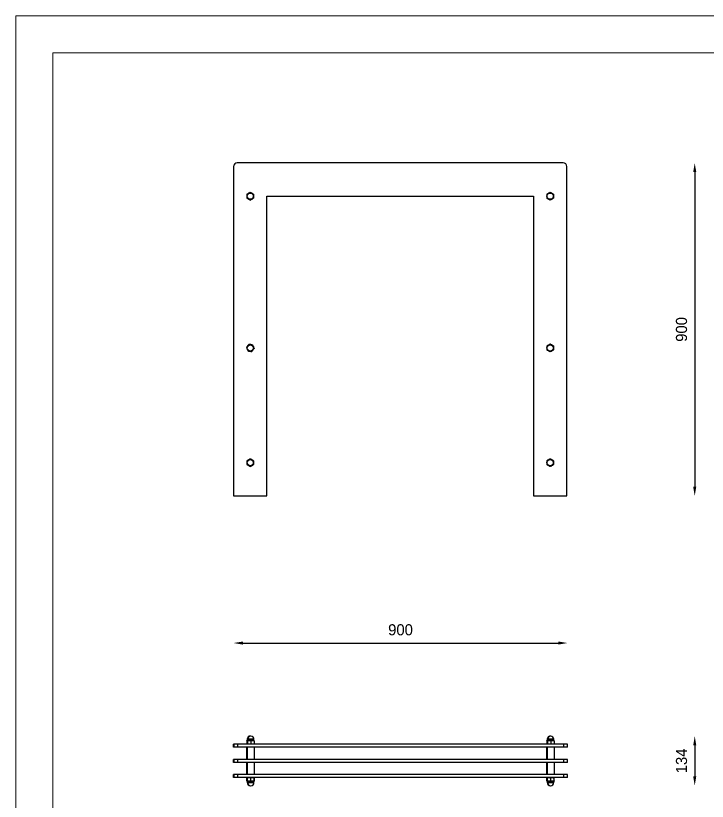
# Model space of a CAD drawing. Header units: millimetres. Extents: x 457 to 6397, y -3400 to 800.
# Drawn here: x 457 to 2325, y -1323 to 800 of the extents above; entities that cross this region are included whole.
import ezdxf

# ---------------------------------------------------------------- set-up
doc = ezdxf.new("R2010")
doc.units = ezdxf.units.MM
doc.header["$PDSIZE"] = -1
doc.layers.add('tabelka', color=155, linetype='Continuous')
doc.dimstyles.new('1-1', dxfattribs={"dimtxt": 30, "dimasz": 25, "dimexe": 6.25, "dimexo": 30, "dimgap": 20.625, "dimtad": 1, "dimdec": 1, "dimtxsty": 'Standard', "dimcen": 0, "dimclrd": 2, "dimclre": 2, "dimclrt": 2, "dimadec": 0, "dimazin": 0, "dimtfac": 1, "dimtdec": 1, "dimtmove": 0, "dimatfit": 3, "dimfxl": 0, "dimarcsym": 0})

# ---------------------------------------------------------------- blocks, each defined once
blk = doc.blocks.new('front')
for p, q in [((134.6, 1962.5), (-745.4, 1962.5)), ((-755.4, 1952.5), (-755.4, 1062.5)), ((144.6, 1062.5), (144.6, 1952.5)), ((-665.4, 1872.5), (54.6, 1872.5)), ((-665.4, 1062.5), (-665.4, 1872.5)), ((54.6, 1872.5), (54.6, 1062.5)), ((-755.4, 1062.5), (-665.4, 1062.5)), ((54.6, 1062.5), (144.6, 1062.5))]:
    blk.add_line(p, q)
for centre, radius in [((-710.4, 1872.5), 8.75), ((-710.4, 1872.5), 8.5), ((99.6, 1872.5), 8.75), ((99.6, 1872.5), 8.5), ((-710.4, 1462.5), 8.75), ((-710.4, 1462.5), 8.5), ((99.6, 1462.5), 8.75), ((99.6, 1462.5), 8.5), ((-710.4, 1152.5), 8.75), ((-710.4, 1152.5), 8.5), ((99.6, 1152.5), 8.75), ((99.6, 1152.5), 8.5)]:
    blk.add_circle(centre, radius)
for centre, radius, start, end in [((-745.4, 1952.5), 10, 90, 180), ((134.6, 1952.5), 10, 360, 90), ((-710.4, 1872.5), 9, 120.102, 180.102), ((-710.4, 1872.5), 9, 180.102, 240.102), ((-710.4, 1872.5), 9, 60.102, 120.102), ((-710.4, 1872.5), 9, 0.102, 60.102), ((-710.4, 1872.5), 9, 300.102, 0.102), ((99.6, 1872.5), 9, 120.102, 180.102), ((99.6, 1872.5), 9, 180.102, 240.102), ((99.6, 1872.5), 9, 60.102, 120.102), ((99.6, 1872.5), 9, 0.102, 60.102), ((99.6, 1872.5), 9, 300.102, 0.102), ((-710.4, 1872.5), 9, 240.102, 300.102), ((99.6, 1872.5), 9, 240.102, 300.102), ((-710.4, 1462.5), 9, 142.6247, 202.6247), ((-710.4, 1462.5), 9, 82.6247, 142.6247), ((-710.4, 1462.5), 9, 22.6247, 82.6247), ((-710.4, 1462.5), 9, 322.6247, 22.6247), ((99.6, 1462.5), 9, 120.102, 180.102), ((99.6, 1462.5), 9, 60.102, 120.102), ((99.6, 1462.5), 9, 0.102, 60.102), ((-710.4, 1462.5), 9, 202.6247, 262.6247), ((-710.4, 1462.5), 9, 262.6247, 322.6247), ((99.6, 1462.5), 9, 180.102, 240.102), ((99.6, 1462.5), 9, 240.102, 300.102), ((99.6, 1462.5), 9, 300.102, 0.102), ((-710.4, 1152.5), 9, 120.102, 180.102), ((-710.4, 1152.5), 9, 180.102, 240.102), ((-710.4, 1152.5), 9, 60.102, 120.102), ((-710.4, 1152.5), 9, 0.102, 60.102), ((-710.4, 1152.5), 9, 300.102, 0.102), ((99.6, 1152.5), 9, 120.102, 180.102), ((99.6, 1152.5), 9, 180.102, 240.102), ((99.6, 1152.5), 9, 60.102, 120.102), ((99.6, 1152.5), 9, 0.102, 60.102), ((99.6, 1152.5), 9, 300.102, 0.102), ((-710.4, 1152.5), 9, 240.102, 300.102), ((99.6, 1152.5), 9, 240.102, 300.102)]:
    blk.add_arc(centre, radius, start, end)
for points, knots in [([(-714.9, 1880.2), (-715, 1880.2), (-715.9, 1879.7), (-717.4, 1878.8), (-718.7, 1878), (-719.4, 1877.6)], [0, 0, 0, 0, 0.070089, 0.530781, 1, 1, 1, 1]), ([(-719.4, 1877.6), (-719.4, 1876.4), (-719.4, 1874.7), (-719.4, 1872.9), (-719.4, 1872.4)], [0, 0, 0, 0, 0.745919, 1, 1, 1, 1]), ([(-719.4, 1872.4), (-719.4, 1871.1), (-719.4, 1869.3), (-719.4, 1867.7), (-719.4, 1867.3)], [0, 0, 0, 0, 0.7608076, 1, 1, 1, 1]), ([(-710.4, 1882.9), (-711.2, 1882.4), (-712.6, 1881.6), (-714.2, 1880.7), (-714.9, 1880.2)], [0, 0, 0, 0, 0.495457, 1, 1, 1, 1]), ([(-705.9, 1880.3), (-706, 1880.3), (-706.9, 1880.8), (-708.4, 1881.7), (-709.8, 1882.5), (-710.4, 1882.9)], [0, 0, 0, 0, 0.070089, 0.530783, 1, 1, 1, 1]), ([(-701.4, 1877.7), (-702.2, 1878.1), (-703.6, 1878.9), (-705.2, 1879.8), (-705.9, 1880.3)], [0, 0, 0, 0, 0.495455, 1, 1, 1, 1]), ([(-701.4, 1877.7), (-701.4, 1876.4), (-701.4, 1874.7), (-701.4, 1872.9), (-701.4, 1872.5)], [0, 0, 0, 0, 0.745919, 1, 1, 1, 1]), ([(-701.4, 1872.5), (-701.4, 1871.1), (-701.4, 1869.4), (-701.4, 1867.7), (-701.4, 1867.3)], [0, 0, 0, 0, 0.7608076, 1, 1, 1, 1]), ([(95.1, 1880.2), (95, 1880.2), (94.1, 1879.7), (92.6, 1878.8), (91.3, 1878), (90.6, 1877.6)], [0, 0, 0, 0, 0.070084, 0.530786, 1, 1, 1, 1]), ([(90.6, 1877.6), (90.6, 1876.4), (90.6, 1874.7), (90.6, 1872.9), (90.6, 1872.4)], [0, 0, 0, 0, 0.745919, 1, 1, 1, 1]), ([(90.6, 1872.4), (90.6, 1871.1), (90.6, 1869.3), (90.6, 1867.7), (90.6, 1867.3)], [0, 0, 0, 0, 0.7608076, 1, 1, 1, 1]), ([(99.6, 1882.9), (98.8, 1882.4), (97.4, 1881.6), (95.8, 1880.7), (95.1, 1880.2)], [0, 0, 0, 0, 0.495457, 1, 1, 1, 1]), ([(104.1, 1880.3), (104, 1880.3), (103.1, 1880.8), (101.6, 1881.7), (100.2, 1882.5), (99.6, 1882.9)], [0, 0, 0, 0, 0.070089, 0.530783, 1, 1, 1, 1]), ([(108.6, 1877.7), (107.8, 1878.1), (106.4, 1878.9), (104.8, 1879.8), (104.1, 1880.3)], [0, 0, 0, 0, 0.495459, 1, 1, 1, 1]), ([(108.6, 1877.7), (108.6, 1876.4), (108.6, 1874.7), (108.6, 1872.9), (108.6, 1872.5)], [0, 0, 0, 0, 0.745919, 1, 1, 1, 1]), ([(108.6, 1872.5), (108.6, 1871.1), (108.6, 1869.4), (108.6, 1867.7), (108.6, 1867.3)], [0, 0, 0, 0, 0.7608076, 1, 1, 1, 1]), ([(-719.4, 1867.3), (-718.7, 1866.8), (-717.2, 1866), (-715.7, 1865.1), (-714.9, 1864.7)], [0, 0, 0, 0, 0.495462, 1, 1, 1, 1]), ([(-714.9, 1864.7), (-714.8, 1864.6), (-714, 1864.1), (-712.5, 1863.3), (-711.1, 1862.5), (-710.4, 1862.1)], [0, 0, 0, 0, 0.070089, 0.530786, 1, 1, 1, 1]), ([(-710.4, 1862.1), (-709.7, 1862.5), (-708.2, 1863.3), (-706.7, 1864.2), (-705.9, 1864.7)], [0, 0, 0, 0, 0.495459, 1, 1, 1, 1]), ([(-705.9, 1864.7), (-705.8, 1864.7), (-705, 1865.2), (-703.5, 1866.1), (-702.1, 1866.9), (-701.4, 1867.3)], [0, 0, 0, 0, 0.070094, 0.530783, 1, 1, 1, 1]), ([(90.6, 1867.3), (91.3, 1866.8), (92.8, 1866), (94.3, 1865.1), (95.1, 1864.7)], [0, 0, 0, 0, 0.4954566, 1, 1, 1, 1]), ([(95.1, 1864.7), (95.2, 1864.6), (96, 1864.1), (97.5, 1863.3), (98.9, 1862.5), (99.6, 1862.1)], [0, 0, 0, 0, 0.070089, 0.530786, 1, 1, 1, 1]), ([(99.6, 1862.1), (100.3, 1862.5), (101.8, 1863.3), (103.3, 1864.2), (104.1, 1864.7)], [0, 0, 0, 0, 0.495459, 1, 1, 1, 1]), ([(104.1, 1864.7), (104.2, 1864.7), (105, 1865.2), (106.5, 1866.1), (107.9, 1866.9), (108.6, 1867.3)], [0, 0, 0, 0, 0.070094, 0.530783, 1, 1, 1, 1]), ([(-717.6, 1467.9), (-717.7, 1467.8), (-718.2, 1467.1), (-719.3, 1465.7), (-720.2, 1464.4), (-720.7, 1463.8)], [0, 0, 0, 0, 0.07009, 0.530784, 1, 1, 1, 1]), ([(-714.4, 1472.1), (-714.9, 1471.4), (-716, 1470), (-717, 1468.6), (-717.6, 1467.9)], [0, 0, 0, 0, 0.49546, 1, 1, 1, 1]), ([(-709.3, 1471.4), (-709.4, 1471.4), (-710.3, 1471.5), (-712.1, 1471.7), (-713.6, 1472), (-714.4, 1472.1)], [0, 0, 0, 0, 0.070089, 0.530786, 1, 1, 1, 1]), ([(-704.1, 1470.7), (-705, 1470.8), (-706.6, 1471), (-708.4, 1471.3), (-709.3, 1471.4)], [0, 0, 0, 0, 0.495456, 1, 1, 1, 1]), ([(-704.1, 1470.7), (-703.6, 1469.5), (-703, 1468), (-702.3, 1466.3), (-702.1, 1465.9)], [0, 0, 0, 0, 0.745921, 1, 1, 1, 1]), ([(-702.1, 1465.9), (-701.6, 1464.7), (-700.9, 1463.1), (-700.3, 1461.5), (-700.1, 1461.1)], [0, 0, 0, 0, 0.760802, 1, 1, 1, 1]), ([(95.1, 1470.2), (95, 1470.2), (94.1, 1469.7), (92.6, 1468.8), (91.3, 1468), (90.6, 1467.6)], [0, 0, 0, 0, 0.070093, 0.530785, 1, 1, 1, 1]), ([(90.6, 1467.6), (90.6, 1466.4), (90.6, 1464.7), (90.6, 1462.9), (90.6, 1462.4)], [0, 0, 0, 0, 0.745919, 1, 1, 1, 1]), ([(99.6, 1472.9), (98.8, 1472.4), (97.4, 1471.6), (95.8, 1470.7), (95.1, 1470.2)], [0, 0, 0, 0, 0.495459, 1, 1, 1, 1]), ([(104.1, 1470.3), (104, 1470.3), (103.1, 1470.8), (101.6, 1471.7), (100.2, 1472.5), (99.6, 1472.9)], [0, 0, 0, 0, 0.070093, 0.530785, 1, 1, 1, 1]), ([(108.6, 1467.7), (107.8, 1468.1), (106.4, 1468.9), (104.8, 1469.8), (104.1, 1470.3)], [0, 0, 0, 0, 0.495459, 1, 1, 1, 1]), ([(108.6, 1467.7), (108.6, 1466.4), (108.6, 1464.7), (108.6, 1462.9), (108.6, 1462.5)], [0, 0, 0, 0, 0.745919, 1, 1, 1, 1]), ([(-720.7, 1463.8), (-720.2, 1462.6), (-719.6, 1461), (-718.9, 1459.4), (-718.7, 1459)], [0, 0, 0, 0, 0.745921, 1, 1, 1, 1]), ([(-718.7, 1459), (-718.2, 1457.8), (-717.5, 1456.1), (-716.9, 1454.6), (-716.7, 1454.2)], [0, 0, 0, 0, 0.760802, 1, 1, 1, 1]), ([(-716.7, 1454.2), (-715.9, 1454.1), (-714.2, 1453.9), (-712.5, 1453.7), (-711.6, 1453.5)], [0, 0, 0, 0, 0.495458, 1, 1, 1, 1]), ([(-711.6, 1453.5), (-711.5, 1453.5), (-710.5, 1453.4), (-708.8, 1453.2), (-707.2, 1453), (-706.4, 1452.9)], [0, 0, 0, 0, 0.070089, 0.530786, 1, 1, 1, 1]), ([(-706.4, 1452.9), (-705.9, 1453.5), (-704.9, 1454.9), (-703.8, 1456.3), (-703.3, 1457)], [0, 0, 0, 0, 0.495459, 1, 1, 1, 1]), ([(-703.3, 1457), (-703.2, 1457.1), (-702.6, 1457.8), (-701.6, 1459.2), (-700.6, 1460.5), (-700.1, 1461.1)], [0, 0, 0, 0, 0.07009, 0.530788, 1, 1, 1, 1]), ([(90.6, 1462.4), (90.6, 1461.1), (90.6, 1459.3), (90.6, 1457.7), (90.6, 1457.3)], [0, 0, 0, 0, 0.760799, 1, 1, 1, 1]), ([(90.6, 1457.3), (91.3, 1456.8), (92.8, 1456), (94.3, 1455.1), (95.1, 1454.7)], [0, 0, 0, 0, 0.495455, 1, 1, 1, 1]), ([(95.1, 1454.7), (95.2, 1454.6), (96, 1454.1), (97.5, 1453.3), (98.9, 1452.5), (99.6, 1452.1)], [0, 0, 0, 0, 0.070086, 0.530785, 1, 1, 1, 1]), ([(99.6, 1452.1), (100.3, 1452.5), (101.8, 1453.3), (103.3, 1454.2), (104.1, 1454.7)], [0, 0, 0, 0, 0.4954539, 1, 1, 1, 1]), ([(104.1, 1454.7), (104.2, 1454.7), (105, 1455.2), (106.5, 1456.1), (107.9, 1456.9), (108.6, 1457.3)], [0, 0, 0, 0, 0.070088, 0.530786, 1, 1, 1, 1]), ([(108.6, 1462.5), (108.6, 1461.1), (108.6, 1459.4), (108.6, 1457.7), (108.6, 1457.3)], [0, 0, 0, 0, 0.760799, 1, 1, 1, 1]), ([(-714.9, 1160.2), (-715, 1160.2), (-715.9, 1159.7), (-717.4, 1158.8), (-718.7, 1158), (-719.4, 1157.6)], [0, 0, 0, 0, 0.070092, 0.530785, 1, 1, 1, 1]), ([(-719.4, 1157.6), (-719.4, 1156.4), (-719.4, 1154.7), (-719.4, 1152.9), (-719.4, 1152.4)], [0, 0, 0, 0, 0.74592, 1, 1, 1, 1]), ([(-719.4, 1152.4), (-719.4, 1151.1), (-719.4, 1149.3), (-719.4, 1147.7), (-719.4, 1147.3)], [0, 0, 0, 0, 0.7608007, 1, 1, 1, 1]), ([(-719.4, 1147.3), (-718.7, 1146.8), (-717.2, 1146), (-715.7, 1145.1), (-714.9, 1144.7)], [0, 0, 0, 0, 0.495459, 1, 1, 1, 1]), ([(-710.4, 1162.9), (-711.2, 1162.4), (-712.6, 1161.6), (-714.2, 1160.7), (-714.9, 1160.2)], [0, 0, 0, 0, 0.495459, 1, 1, 1, 1]), ([(-705.9, 1160.3), (-706, 1160.3), (-706.9, 1160.8), (-708.4, 1161.7), (-709.8, 1162.5), (-710.4, 1162.9)], [0, 0, 0, 0, 0.070092, 0.530785, 1, 1, 1, 1]), ([(-701.4, 1157.7), (-702.2, 1158.1), (-703.6, 1158.9), (-705.2, 1159.8), (-705.9, 1160.3)], [0, 0, 0, 0, 0.495459, 1, 1, 1, 1]), ([(-705.9, 1144.7), (-705.8, 1144.7), (-705, 1145.2), (-703.5, 1146.1), (-702.1, 1146.9), (-701.4, 1147.3)], [0, 0, 0, 0, 0.070087, 0.530785, 1, 1, 1, 1]), ([(-701.4, 1157.7), (-701.4, 1156.4), (-701.4, 1154.7), (-701.4, 1152.9), (-701.4, 1152.5)], [0, 0, 0, 0, 0.74592, 1, 1, 1, 1]), ([(-701.4, 1152.5), (-701.4, 1151.1), (-701.4, 1149.4), (-701.4, 1147.7), (-701.4, 1147.3)], [0, 0, 0, 0, 0.7608007, 1, 1, 1, 1]), ([(95.1, 1160.2), (95, 1160.2), (94.1, 1159.7), (92.6, 1158.8), (91.3, 1158), (90.6, 1157.6)], [0, 0, 0, 0, 0.070093, 0.530785, 1, 1, 1, 1]), ([(90.6, 1157.6), (90.6, 1156.4), (90.6, 1154.7), (90.6, 1152.9), (90.6, 1152.4)], [0, 0, 0, 0, 0.74592, 1, 1, 1, 1]), ([(90.6, 1152.4), (90.6, 1151.1), (90.6, 1149.3), (90.6, 1147.7), (90.6, 1147.3)], [0, 0, 0, 0, 0.7608007, 1, 1, 1, 1]), ([(90.6, 1147.3), (91.3, 1146.8), (92.8, 1146), (94.3, 1145.1), (95.1, 1144.7)], [0, 0, 0, 0, 0.495459, 1, 1, 1, 1]), ([(99.6, 1162.9), (98.8, 1162.4), (97.4, 1161.6), (95.8, 1160.7), (95.1, 1160.2)], [0, 0, 0, 0, 0.495459, 1, 1, 1, 1]), ([(104.1, 1160.3), (104, 1160.3), (103.1, 1160.8), (101.6, 1161.7), (100.2, 1162.5), (99.6, 1162.9)], [0, 0, 0, 0, 0.070092, 0.530785, 1, 1, 1, 1]), ([(108.6, 1157.7), (107.8, 1158.1), (106.4, 1158.9), (104.8, 1159.8), (104.1, 1160.3)], [0, 0, 0, 0, 0.495459, 1, 1, 1, 1]), ([(104.1, 1144.7), (104.2, 1144.7), (105, 1145.2), (106.5, 1146.1), (107.9, 1146.9), (108.6, 1147.3)], [0, 0, 0, 0, 0.070088, 0.530785, 1, 1, 1, 1]), ([(108.6, 1157.7), (108.6, 1156.4), (108.6, 1154.7), (108.6, 1152.9), (108.6, 1152.5)], [0, 0, 0, 0, 0.74592, 1, 1, 1, 1]), ([(108.6, 1152.5), (108.6, 1151.1), (108.6, 1149.4), (108.6, 1147.7), (108.6, 1147.3)], [0, 0, 0, 0, 0.7608007, 1, 1, 1, 1]), ([(-714.9, 1144.7), (-714.8, 1144.6), (-714, 1144.1), (-712.5, 1143.3), (-711.1, 1142.5), (-710.4, 1142.1)], [0, 0, 0, 0, 0.070088, 0.530785, 1, 1, 1, 1]), ([(-710.4, 1142.1), (-709.7, 1142.5), (-708.2, 1143.3), (-706.7, 1144.2), (-705.9, 1144.7)], [0, 0, 0, 0, 0.495459, 1, 1, 1, 1]), ([(95.1, 1144.7), (95.2, 1144.6), (96, 1144.1), (97.5, 1143.3), (98.9, 1142.5), (99.6, 1142.1)], [0, 0, 0, 0, 0.070087, 0.530785, 1, 1, 1, 1]), ([(99.6, 1142.1), (100.3, 1142.5), (101.8, 1143.3), (103.3, 1144.2), (104.1, 1144.7)], [0, 0, 0, 0, 0.495455, 1, 1, 1, 1])]:
    blk.add_open_spline(points, degree=3, knots=knots)
blk = doc.blocks.new('rzut')
for p, q in [((-719.6, -290), (-720.9, -290)), ((-720.9, -290.8), (-719.6, -290.4)), ((-720.9, -290.8), (-720.9, -299.2)), ((-720.9, -290.8), (-720.9, -299.2)), ((-720.4, -286.5), (-720.4, -289.7)), ((-719.1, -286.5), (-720.4, -286.5)), ((-720.4, -289.7), (-719.1, -289.7)), ((-715.1, -290), (-719.6, -290)), ((-719.6, -290.8), (-719.6, -299.2)), ((-719.1, -286.5), (-719.1, -289.7)), ((-702.1, -286.5), (-719.1, -286.5)), ((-719.1, -289.7), (-702.1, -289.7)), ((-706.1, -290), (-715.1, -290)), ((-710.6, -290.8), (-710.6, -299.2)), ((-701.6, -290), (-706.1, -290)), ((-702.1, -289.7), (-702.1, -286.5)), ((-701.6, -290.8), (-701.6, -299.2)), ((89.7, -290), (89.1, -290)), ((89.1, -290.8), (89.7, -290.6)), ((89.1, -290.8), (89.1, -299.2)), ((89.6, -286.5), (89.6, -289.7)), ((90.2, -286.5), (89.6, -286.5)), ((89.6, -289.7), (90.2, -289.7)), ((90.4, -290), (89.7, -290)), ((89.7, -290.8), (90.4, -290.6)), ((89.7, -290.8), (89.7, -299.2)), ((90.2, -286.5), (90.2, -289.7)), ((90.9, -286.5), (90.2, -286.5)), ((90.2, -289.7), (90.9, -289.7)), ((94.9, -290), (90.4, -290)), ((90.4, -290.8), (90.4, -299.2)), ((90.9, -286.5), (90.9, -289.7)), ((107.9, -286.5), (90.9, -286.5)), ((90.9, -289.7), (107.9, -289.7)), ((103.9, -290), (94.9, -290)), ((99.4, -290.8), (99.4, -299.2)), ((108.4, -290), (103.9, -290)), ((107.9, -289.7), (107.9, -286.5)), ((108.4, -290.8), (108.4, -299.2)), ((-757, -308), (-757, -300)), ((-755.4, -300), (-757, -300)), ((-755.4, -308), (-757, -308)), ((-755.4, -308), (-755.4, -300)), ((-745.4, -300), (-755.4, -300)), ((-745.4, -308), (-755.4, -308)), ((-745.4, -308), (-745.4, -300)), ((134.6, -300), (-745.4, -300)), ((134.6, -308), (-745.4, -308)), ((-721.9, -308), (-721.9, -341)), ((-721.3, -308), (-721.3, -341)), ((-719.6, -299.5), (-720.9, -299.2)), ((-720.6, -308), (-720.6, -341)), ((-700.6, -341), (-700.6, -308)), ((88.1, -308), (88.1, -341)), ((88.7, -308), (88.7, -341)), ((89.7, -299.3), (89.1, -299.2)), ((89.4, -308), (89.4, -341)), ((90.4, -299.4), (89.7, -299.2)), ((109.4, -341), (109.4, -308)), ((134.6, -308), (134.6, -300)), ((144.6, -300), (134.6, -300)), ((144.6, -308), (134.6, -308)), ((144.6, -308), (144.6, -300)), ((-757, -349), (-757, -341)), ((-755.4, -341), (-757, -341)), ((-755.4, -349), (-757, -349)), ((-755.4, -349), (-755.4, -341)), ((-745.4, -341), (-755.4, -341)), ((-745.4, -349), (-755.4, -349)), ((-745.4, -349), (-745.4, -341)), ((134.6, -341), (-745.4, -341)), ((134.6, -349), (-745.4, -349)), ((-721.9, -349), (-721.9, -382)), ((-721.3, -349), (-721.3, -382)), ((-720.6, -349), (-720.6, -382)), ((-700.6, -382), (-700.6, -349)), ((88.1, -349), (88.1, -382)), ((88.7, -349), (88.7, -382)), ((89.4, -349), (89.4, -382)), ((109.4, -382), (109.4, -349)), ((134.6, -349), (134.6, -341)), ((144.6, -341), (134.6, -341)), ((144.6, -349), (134.6, -349)), ((144.6, -349), (144.6, -341)), ((-757, -390), (-757, -382)), ((-755.4, -382), (-757, -382)), ((-755.4, -390), (-755.4, -382)), ((-745.4, -382), (-755.4, -382)), ((-745.4, -390), (-745.4, -382)), ((134.6, -382), (-745.4, -382)), ((134.6, -390), (134.6, -382)), ((144.6, -382), (134.6, -382)), ((144.6, -390), (144.6, -382)), ((-755.4, -390), (-757, -390)), ((-745.4, -390), (-755.4, -390)), ((134.6, -390), (-745.4, -390)), ((-721, -390.5), (-721.6, -390.8)), ((-721.6, -399.2), (-721.6, -390.8)), ((-721.6, -399.2), (-721, -399.5)), ((-720.3, -390), (-721.1, -390.4)), ((-721.1, -399.5), (-720.3, -400)), ((-720.9, -400), (-720.3, -400)), ((-720.4, -400.2), (-720.4, -403.5)), ((-719.8, -400.2), (-720.4, -400.2)), ((-720.3, -400), (-719.6, -400)), ((-719.8, -400.2), (-719.8, -403.5)), ((-719.1, -400.2), (-719.8, -400.2)), ((-719.6, -399.2), (-719.6, -390.8)), ((-719.6, -400), (-715.1, -400)), ((-719.1, -400.2), (-719.1, -403.5)), ((-702.1, -400.2), (-719.1, -400.2)), ((-715.1, -400), (-706.1, -400)), ((-710.6, -399.2), (-710.6, -390.8)), ((-706.1, -400), (-701.6, -400)), ((-702.1, -403.5), (-702.1, -400.2)), ((-701.6, -399.2), (-701.6, -390.8)), ((-701, -399.2), (-701, -390.8)), ((89.1, -390.8), (89.7, -390.6)), ((89.1, -399.2), (89.1, -390.8)), ((89.7, -399.3), (89.1, -399.2)), ((89.1, -400), (89.7, -400)), ((89.6, -400.2), (89.6, -403.5)), ((90.2, -400.2), (89.6, -400.2)), ((89.7, -390.8), (90.4, -390.6)), ((89.7, -399.2), (89.7, -390.8)), ((90.4, -399.4), (89.7, -399.2)), ((89.7, -400), (90.4, -400)), ((90.2, -400.2), (90.2, -403.5)), ((90.9, -400.2), (90.2, -400.2)), ((90.4, -399.2), (90.4, -390.8)), ((90.4, -400), (94.9, -400)), ((90.9, -400.2), (90.9, -403.5)), ((107.9, -400.2), (90.9, -400.2)), ((94.9, -400), (103.9, -400)), ((99.4, -399.2), (99.4, -390.8)), ((103.9, -400), (108.4, -400)), ((107.9, -403.5), (107.9, -400.2)), ((108.4, -399.2), (108.4, -390.8)), ((144.6, -390), (134.6, -390)), ((-720.4, -403.5), (-719.8, -403.5)), ((-719.8, -403.5), (-719.1, -403.5)), ((-719.1, -403.5), (-702.1, -403.5)), ((89.6, -403.5), (90.2, -403.5)), ((90.2, -403.5), (90.9, -403.5)), ((90.9, -403.5), (107.9, -403.5))]:
    blk.add_line(p, q)
for centre, radius, start, end in [((-720.6, -289.7), 0.25, 270, 0), ((-711.9, -286.5), 8.5, 85.6766, 180), ((-719.3, -289.7), 0.25, 270, 0), ((-710.6, -286.5), 8.5, 0, 180), ((-701.8, -289.7), 0.25, 180, 270), ((89.4, -289.7), 0.25, 270, 0), ((98.1, -286.5), 8.5, 88.14, 180), ((89.9, -289.7), 0.25, 270, 0), ((98.7, -286.5), 8.5, 87.5396, 180), ((90.7, -289.7), 0.25, 270, 0), ((99.4, -286.5), 8.5, 0, 180), ((108.2, -289.7), 0.25, 180, 270), ((-720.6, -400.2), 0.25, 0, 90), ((-720.1, -400.2), 0.25, 0, 90), ((-719.3, -400.2), 0.25, 0, 90), ((-701.8, -400.2), 0.25, 90, 180), ((89.4, -400.2), 0.25, 0, 90), ((89.9, -400.2), 0.25, 0, 90), ((90.7, -400.2), 0.25, 0, 90), ((108.2, -400.2), 0.25, 90, 180), ((-711.9, -403.5), 8.5, 180, 271.86), ((-711.3, -403.5), 8.5, 180, 272.4604), ((-710.6, -403.5), 8.5, 180, 0), ((98.1, -403.5), 8.5, 180, 271.86), ((98.7, -403.5), 8.5, 180, 272.4604), ((99.4, -403.5), 8.5, 180, 0)]:
    blk.add_arc(centre, radius, start, end)
for points, knots in [([(-720.9, -290), (-720.9, -290.1), (-720.9, -290.2), (-720.9, -290.7), (-720.9, -290.8)], [0, 0, 0, 0, 0.7608, 1, 1, 1, 1]), ([(-720.9, -290.8), (-720.9, -290.5), (-720.9, -290), (-720.9, -290), (-720.9, -290)], [0, 0, 0, 0, 0.745921, 1, 1, 1, 1]), ([(-719.6, -290.8), (-718.9, -290.6), (-717.4, -290.1), (-715.9, -290), (-715.1, -290)], [0, 0, 0, 0, 0.495459, 1, 1, 1, 1]), ([(-719.6, -290.8), (-719.6, -290.5), (-719.6, -290), (-719.6, -290), (-719.6, -290)], [0, 0, 0, 0, 0.745919, 1, 1, 1, 1]), ([(-715.1, -290), (-715, -290), (-714.2, -290), (-712.6, -290.2), (-711.3, -290.6), (-710.6, -290.8)], [0, 0, 0, 0, 0.070094, 0.530783, 1, 1, 1, 1]), ([(-710.6, -290.8), (-709.9, -290.6), (-708.4, -290.1), (-706.9, -290), (-706.1, -290)], [0, 0, 0, 0, 0.495462, 1, 1, 1, 1]), ([(-706.1, -290), (-706, -290), (-705.2, -290), (-703.6, -290.2), (-702.3, -290.6), (-701.6, -290.8)], [0, 0, 0, 0, 0.070094, 0.530786, 1, 1, 1, 1]), ([(-701.6, -290.8), (-701.6, -290.5), (-701.6, -290), (-701.6, -290), (-701.6, -290)], [0, 0, 0, 0, 0.745919, 1, 1, 1, 1]), ([(89.1, -290.8), (89.1, -290.5), (89.1, -290), (89.1, -290), (89.1, -290)], [0, 0, 0, 0, 0.745921, 1, 1, 1, 1]), ([(89.7, -290.8), (89.7, -290.5), (89.7, -290), (89.7, -290), (89.7, -290)], [0, 0, 0, 0, 0.745919, 1, 1, 1, 1]), ([(90.4, -290.8), (91.1, -290.6), (92.6, -290.1), (94.1, -290), (94.9, -290)], [0, 0, 0, 0, 0.495459, 1, 1, 1, 1]), ([(90.4, -290.8), (90.4, -290.5), (90.4, -290), (90.4, -290), (90.4, -290)], [0, 0, 0, 0, 0.745919, 1, 1, 1, 1]), ([(94.9, -290), (95, -290), (95.8, -290), (97.4, -290.2), (98.7, -290.6), (99.4, -290.8)], [0, 0, 0, 0, 0.070094, 0.530783, 1, 1, 1, 1]), ([(99.4, -290.8), (100.1, -290.6), (101.6, -290.1), (103.1, -290), (103.9, -290)], [0, 0, 0, 0, 0.495462, 1, 1, 1, 1]), ([(103.9, -290), (104, -290), (104.8, -290), (106.4, -290.2), (107.7, -290.6), (108.4, -290.8)], [0, 0, 0, 0, 0.070089, 0.530786, 1, 1, 1, 1]), ([(108.4, -290.8), (108.4, -290.5), (108.4, -290), (108.4, -290), (108.4, -290)], [0, 0, 0, 0, 0.745919, 1, 1, 1, 1]), ([(-720.9, -299.2), (-720.9, -299.3), (-720.9, -299.8), (-720.9, -299.9), (-720.9, -300)], [0, 0, 0, 0, 0.2391995, 1, 1, 1, 1]), ([(-720.9, -300), (-720.9, -300), (-720.9, -299.9), (-720.9, -299.5), (-720.9, -299.2)], [0, 0, 0, 0, 0.254079, 1, 1, 1, 1]), ([(-715.1, -300), (-715.2, -300), (-716, -300), (-717.5, -299.8), (-718.9, -299.4), (-719.6, -299.2)], [0, 0, 0, 0, 0.070089, 0.530782, 1, 1, 1, 1]), ([(-719.6, -300), (-719.6, -300), (-719.6, -299.9), (-719.6, -299.5), (-719.6, -299.2)], [0, 0, 0, 0, 0.254081, 1, 1, 1, 1]), ([(-710.6, -299.2), (-711.3, -299.4), (-712.8, -299.9), (-714.3, -299.9), (-715.1, -300)], [0, 0, 0, 0, 0.4954574, 1, 1, 1, 1]), ([(-706.1, -300), (-706.2, -300), (-707, -300), (-708.5, -299.8), (-709.9, -299.4), (-710.6, -299.2)], [0, 0, 0, 0, 0.070089, 0.530783, 1, 1, 1, 1]), ([(-701.6, -299.2), (-702.3, -299.4), (-703.8, -299.9), (-705.3, -299.9), (-706.1, -300)], [0, 0, 0, 0, 0.495455, 1, 1, 1, 1]), ([(-701.6, -300), (-701.6, -300), (-701.6, -299.9), (-701.6, -299.5), (-701.6, -299.2)], [0, 0, 0, 0, 0.254081, 1, 1, 1, 1]), ([(89.1, -300), (89.1, -300), (89.1, -299.9), (89.1, -299.5), (89.1, -299.2)], [0, 0, 0, 0, 0.25408, 1, 1, 1, 1]), ([(89.7, -300), (89.7, -300), (89.7, -299.9), (89.7, -299.5), (89.7, -299.2)], [0, 0, 0, 0, 0.254081, 1, 1, 1, 1]), ([(94.9, -300), (94.8, -300), (94, -300), (92.5, -299.8), (91.1, -299.4), (90.4, -299.2)], [0, 0, 0, 0, 0.0700837, 0.5307863, 1, 1, 1, 1]), ([(90.4, -300), (90.4, -300), (90.4, -299.9), (90.4, -299.5), (90.4, -299.2)], [0, 0, 0, 0, 0.254081, 1, 1, 1, 1]), ([(99.4, -299.2), (98.7, -299.4), (97.2, -299.9), (95.7, -299.9), (94.9, -300)], [0, 0, 0, 0, 0.4954574, 1, 1, 1, 1]), ([(103.9, -300), (103.8, -300), (103, -300), (101.5, -299.8), (100.1, -299.4), (99.4, -299.2)], [0, 0, 0, 0, 0.070089, 0.530783, 1, 1, 1, 1]), ([(108.4, -299.2), (107.7, -299.4), (106.2, -299.9), (104.7, -299.9), (103.9, -300)], [0, 0, 0, 0, 0.495459, 1, 1, 1, 1]), ([(108.4, -300), (108.4, -300), (108.4, -299.9), (108.4, -299.5), (108.4, -299.2)], [0, 0, 0, 0, 0.254081, 1, 1, 1, 1]), ([(-721.6, -390.8), (-721.1, -390.5), (-720.4, -390.2), (-719.7, -390.1), (-719.6, -390.1)], [0, 0, 0, 0, 0.765627, 1, 1, 1, 1]), ([(-719.6, -399.8), (-719.8, -399.8), (-720.5, -399.7), (-721.1, -399.4), (-721.6, -399.2)], [0, 0, 0, 0, 0.274819, 1, 1, 1, 1]), ([(-720.9, -390), (-720.9, -390), (-720.9, -390), (-720.9, -390.2), (-720.9, -390.3)], [0, 0, 0, 0, 0.493083, 1, 1, 1, 1]), ([(-720.9, -399.7), (-720.9, -399.8), (-720.9, -400), (-720.9, -400), (-720.9, -400)], [0, 0, 0, 0, 0.506917, 1, 1, 1, 1]), ([(-719.6, -390.8), (-718.9, -390.6), (-717.4, -390.1), (-715.9, -390), (-715.1, -390)], [0, 0, 0, 0, 0.495459, 1, 1, 1, 1]), ([(-719.6, -390), (-719.6, -390), (-719.6, -390), (-719.6, -390.5), (-719.6, -390.8)], [0, 0, 0, 0, 0.254081, 1, 1, 1, 1]), ([(-715.1, -400), (-715.2, -400), (-716, -400), (-717.5, -399.8), (-718.9, -399.4), (-719.6, -399.2)], [0, 0, 0, 0, 0.070089, 0.530781, 1, 1, 1, 1]), ([(-719.6, -399.2), (-719.6, -399.5), (-719.6, -399.9), (-719.6, -400), (-719.6, -400)], [0, 0, 0, 0, 0.745919, 1, 1, 1, 1]), ([(-715.1, -390), (-715, -390), (-714.2, -390), (-712.6, -390.2), (-711.3, -390.6), (-710.6, -390.8)], [0, 0, 0, 0, 0.070094, 0.530783, 1, 1, 1, 1]), ([(-710.6, -399.2), (-711.3, -399.4), (-712.8, -399.9), (-714.3, -399.9), (-715.1, -400)], [0, 0, 0, 0, 0.495457, 1, 1, 1, 1]), ([(-710.6, -390.8), (-709.9, -390.6), (-708.4, -390.1), (-706.9, -390), (-706.1, -390)], [0, 0, 0, 0, 0.495462, 1, 1, 1, 1]), ([(-706.1, -400), (-706.2, -400), (-707, -400), (-708.5, -399.8), (-709.9, -399.4), (-710.6, -399.2)], [0, 0, 0, 0, 0.070089, 0.530783, 1, 1, 1, 1]), ([(-706.1, -390), (-706, -390), (-705.2, -390), (-703.6, -390.2), (-702.3, -390.6), (-701.6, -390.8)], [0, 0, 0, 0, 0.070094, 0.530786, 1, 1, 1, 1]), ([(-701.6, -399.2), (-702.3, -399.4), (-703.8, -399.9), (-705.3, -399.9), (-706.1, -400)], [0, 0, 0, 0, 0.495455, 1, 1, 1, 1]), ([(-701.6, -390), (-701.6, -390), (-701.6, -390), (-701.6, -390.5), (-701.6, -390.8)], [0, 0, 0, 0, 0.254081, 1, 1, 1, 1]), ([(-701, -390.8), (-701.2, -390.7), (-701.4, -390.5), (-701.6, -390.4), (-701.6, -390.4)], [0, 0, 0, 0, 0.815866, 1, 1, 1, 1]), ([(-701.6, -399.2), (-701.6, -399.5), (-701.6, -399.9), (-701.6, -400), (-701.6, -400)], [0, 0, 0, 0, 0.745919, 1, 1, 1, 1]), ([(-701.6, -399.5), (-701.6, -399.5), (-701.4, -399.5), (-701.2, -399.3), (-701, -399.2)], [0, 0, 0, 0, 0.184134, 1, 1, 1, 1]), ([(89.1, -390), (89.1, -390), (89.1, -390), (89.1, -390.5), (89.1, -390.8)], [0, 0, 0, 0, 0.25408, 1, 1, 1, 1]), ([(89.1, -399.2), (89.1, -399.5), (89.1, -399.9), (89.1, -400), (89.1, -400)], [0, 0, 0, 0, 0.74592, 1, 1, 1, 1]), ([(89.7, -390), (89.7, -390), (89.7, -390), (89.7, -390.5), (89.7, -390.8)], [0, 0, 0, 0, 0.254081, 1, 1, 1, 1]), ([(89.7, -399.2), (89.7, -399.5), (89.7, -399.9), (89.7, -400), (89.7, -400)], [0, 0, 0, 0, 0.745919, 1, 1, 1, 1]), ([(90.4, -390.8), (91.1, -390.6), (92.6, -390.1), (94.1, -390), (94.9, -390)], [0, 0, 0, 0, 0.495459, 1, 1, 1, 1]), ([(90.4, -390), (90.4, -390), (90.4, -390), (90.4, -390.5), (90.4, -390.8)], [0, 0, 0, 0, 0.254081, 1, 1, 1, 1]), ([(94.9, -400), (94.8, -400), (94, -400), (92.5, -399.8), (91.1, -399.4), (90.4, -399.2)], [0, 0, 0, 0, 0.070084, 0.530786, 1, 1, 1, 1]), ([(90.4, -399.2), (90.4, -399.5), (90.4, -399.9), (90.4, -400), (90.4, -400)], [0, 0, 0, 0, 0.745919, 1, 1, 1, 1]), ([(94.9, -390), (95, -390), (95.8, -390), (97.4, -390.2), (98.7, -390.6), (99.4, -390.8)], [0, 0, 0, 0, 0.070094, 0.530783, 1, 1, 1, 1]), ([(99.4, -399.2), (98.7, -399.4), (97.2, -399.9), (95.7, -399.9), (94.9, -400)], [0, 0, 0, 0, 0.495457, 1, 1, 1, 1]), ([(99.4, -390.8), (100.1, -390.6), (101.6, -390.1), (103.1, -390), (103.9, -390)], [0, 0, 0, 0, 0.495462, 1, 1, 1, 1]), ([(103.9, -400), (103.8, -400), (103, -400), (101.5, -399.8), (100.1, -399.4), (99.4, -399.2)], [0, 0, 0, 0, 0.070089, 0.530783, 1, 1, 1, 1]), ([(103.9, -390), (104, -390), (104.8, -390), (106.4, -390.2), (107.7, -390.6), (108.4, -390.8)], [0, 0, 0, 0, 0.070089, 0.530786, 1, 1, 1, 1]), ([(108.4, -399.2), (107.7, -399.4), (106.2, -399.9), (104.7, -399.9), (103.9, -400)], [0, 0, 0, 0, 0.495459, 1, 1, 1, 1]), ([(108.4, -390), (108.4, -390), (108.4, -390), (108.4, -390.5), (108.4, -390.8)], [0, 0, 0, 0, 0.254081, 1, 1, 1, 1]), ([(108.4, -399.2), (108.4, -399.5), (108.4, -399.9), (108.4, -400), (108.4, -400)], [0, 0, 0, 0, 0.745919, 1, 1, 1, 1])]:
    blk.add_open_spline(points, degree=3, knots=knots)
blk = doc.blocks.new('*D7')
at = {"color": 2, "lineweight": -2}
blk.add_line((2290.7, 377.1), (2290.7, -472.9), dxfattribs=at)
at = {"color": 2}
for points in [[(2286.6, 377.1), (2294.9, 377.1), (2290.7, 402.1)], [(2286.6, -472.9), (2294.9, -472.9), (2290.7, -497.9)]]:
    blk.add_solid(points, dxfattribs=at)
at = {"layer": 'Defpoints', "color": 0}
for p in [(1897.6, 402.1), (1897.6, -497.9), (2290.7, -497.9)]:
    blk.add_point(p, dxfattribs=at)
at = {"color": 2, "insert": (2255.1, -47.9), "char_height": 30, "attachment_point": 5, "rotation": 90}
blk.add_mtext('900', dxfattribs=at)
blk = doc.blocks.new('*D8')
at = {"color": 2, "lineweight": -2}
blk.add_line((2290.7, -1171.7), (2290.7, -1255.7), dxfattribs=at)
at = {"color": 2}
for points in [[(2286.6, -1171.7), (2294.9, -1171.7), (2290.7, -1146.7)], [(2286.6, -1255.7), (2294.9, -1255.7), (2290.7, -1280.7)]]:
    blk.add_solid(points, dxfattribs=at)
at = {"layer": 'Defpoints', "color": 0}
for p in [(1901.8, -1146.7), (1901.8, -1280.7), (2290.7, -1280.7)]:
    blk.add_point(p, dxfattribs=at)
at = {"color": 2, "insert": (2255.1, -1213.7), "char_height": 30, "attachment_point": 5, "rotation": 90}
blk.add_mtext('134', dxfattribs=at)
blk = doc.blocks.new('*D11')
at = {"color": 2, "lineweight": -2}
blk.add_line((1070.4, -895.2), (1921.9, -895.2), dxfattribs=at)
at = {"color": 2}
for points in [[(1070.4, -891.1), (1070.4, -899.4), (1045.4, -895.2)], [(1921.9, -891.1), (1921.9, -899.4), (1946.9, -895.2)]]:
    blk.add_solid(points, dxfattribs=at)
at = {"layer": 'Defpoints', "color": 0}
for p in [(1946.9, -895.2), (1045.4, -1168.7), (1946.9, -1168.7)]:
    blk.add_point(p, dxfattribs=at)
at = {"color": 2, "insert": (1496.1, -859.6), "char_height": 30, "attachment_point": 5}
blk.add_mtext('900', dxfattribs=at)

msp = doc.modelspace()

# ---------------------------------------------------------------- linework, layer by layer
at = {"layer": 'tabelka', "lineweight": 5}
for points in [[(456.85, 799.79), (6396.85, 799.79), (6396.85, -3400.21), (456.85, -3400.21)], [(556.85, 699.79), (6296.85, 699.79), (6296.85, -3300.21), (556.85, -3300.21)]]:
    msp.add_lwpolyline(points, close=True, dxfattribs=at)

# ---------------------------------------------------------------- block references
for name, p in [('front', (1800.78, -1560.33)), ('rzut', (1802.38, -868.76))]:
    msp.add_blockref(name, p)

# ---------------------------------------------------------------- dimensions: what is measured, and where the dimension line sits
for base, p1, p2, picture, middle in [((2290.74, -497.87), (1897.6, 402.13), (1897.6, -497.87), '*D7', (2255.12, -47.87)), ((2290.74, -1280.74), (1901.79, -1146.74), (1901.79, -1280.74), '*D8', (2255.12, -1213.74))]:
    dim = msp.add_linear_dim(base=base, p1=p1, p2=p2, angle=90, dimstyle='1-1', override={"dimse1": 1, "dimse2": 1})
    dim.commit()
    dim.dimension.update_dxf_attribs({"geometry": picture, "text_midpoint": middle})
dim = msp.add_linear_dim(base=(1946.93, -895.23), p1=(1045.35, -1168.74), p2=(1946.93, -1168.74), text='900', dimstyle='1-1', override={"dimse1": 1, "dimse2": 1})
dim.commit()
dim.dimension.update_dxf_attribs({"geometry": '*D11', "text_midpoint": (1496.14, -859.61)})

doc.saveas('drawing.dxf')
